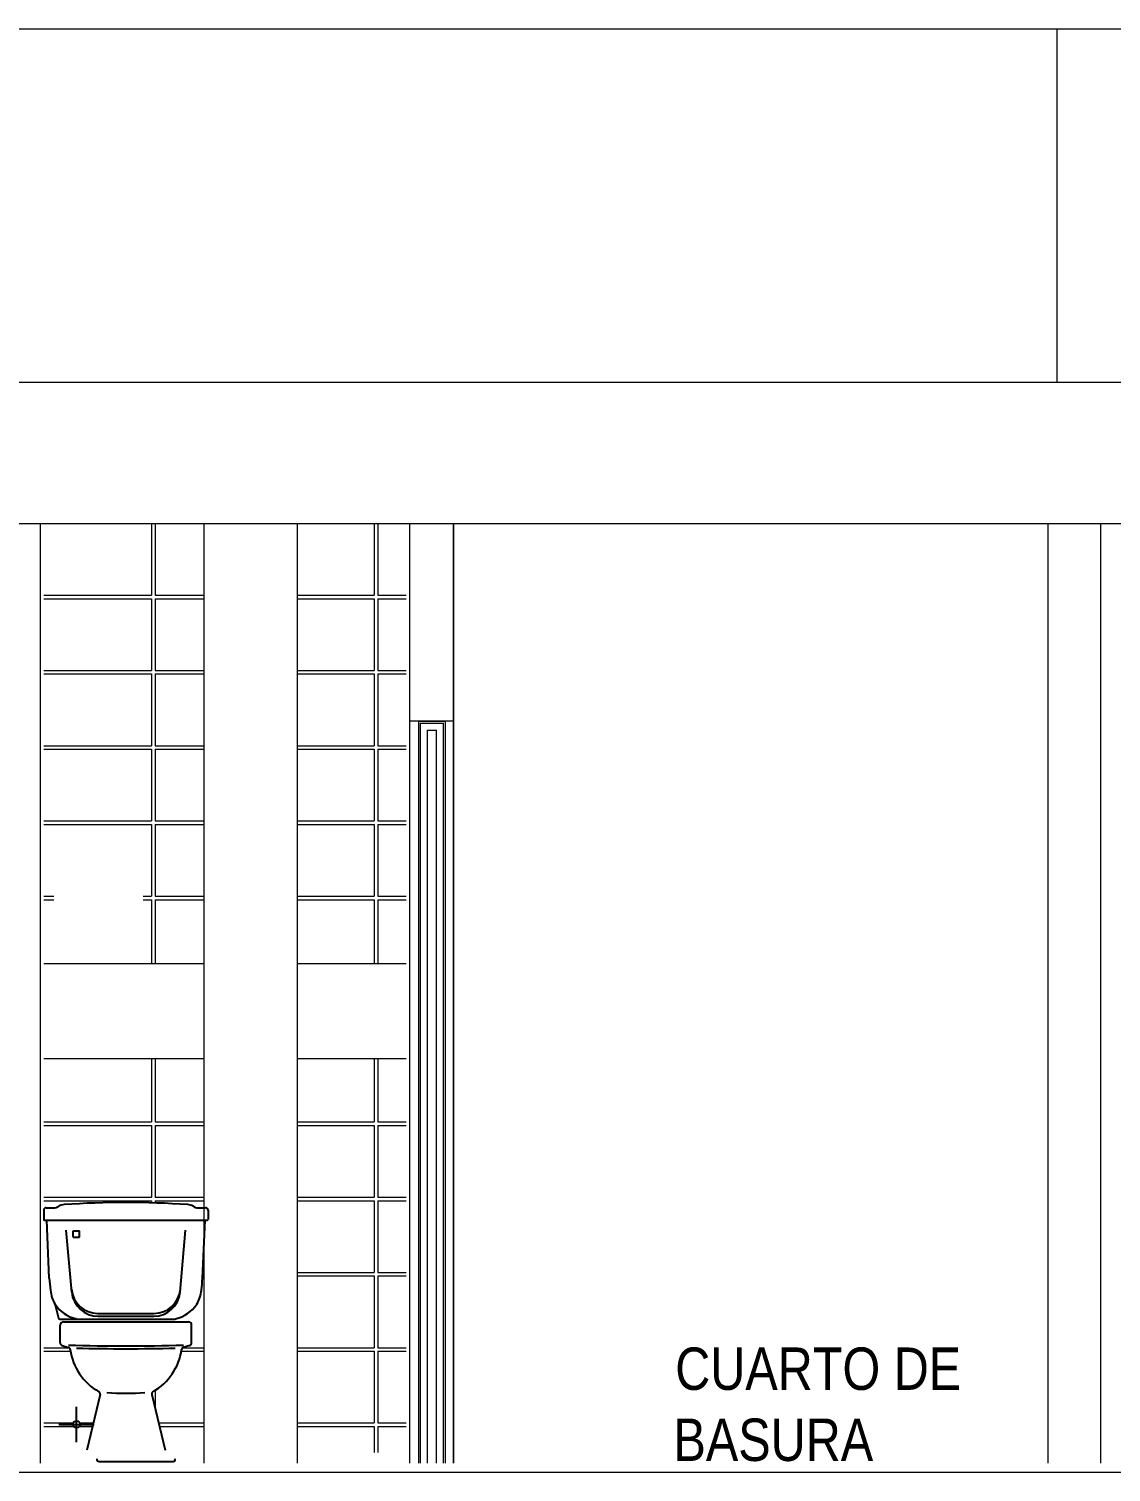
# Model space of a CAD drawing. Extents: x 1270 to 1442, y 932 to 1016.
# Drawn here: x 1410.934 to 1413.997, y 993.552 to 997.637 of the extents above; entities that cross this region are included whole.
import ezdxf

# ---------------------------------------------------------------- set-up
doc = ezdxf.new("R2010")
doc.units = 0
doc.header["$MEASUREMENT"] = 0
doc.linetypes.add('TRAZO_Y_PUNTO2', pattern=[0.5, 0.25, -0.125, 0, -0.125])
doc.layers.add('arquitecturapasito', color=252, linetype='Continuous', lineweight=5)
for name, color, linetype in [('EJE', 3, 'TRAZO_Y_PUNTO2'), ('ROTURA', 4, 'Continuous'), ('sanitarios', 140, 'Continuous'), ('VIDRIOS', 4, 'Continuous')]:
    doc.layers.add(name, color=color, linetype=linetype)
doc.styles.add('MtXpl_Arial_Narrow', font='')
doc.styles.get('MtXpl_Arial_Narrow').set_extended_font_data('Arial Narrow')

msp = doc.modelspace()

# ---------------------------------------------------------------- linework, layer by layer
at = {"layer": 'arquitecturapasito', "color": 252}
for p, q in [((1407.725, 997.6375), (1418.7427, 997.6375)), ((1413.8427, 997.6375), (1413.8427, 996.6375)), ((1407.725, 996.6375), (1418.8927, 996.6375)), ((1410.1927, 996.6375), (1418.8927, 996.6375)), ((1407.725, 996.2375), (1413.8176, 996.2375)), ((1410.966, 996.2375), (1410.966, 993.5775)), ((1411.281, 996.2375), (1411.281, 996.0345)), ((1411.291, 996.2375), (1411.291, 996.0345)), ((1411.4301, 993.5775), (1411.4301, 996.2375)), ((1411.6941, 993.5775), (1411.6941, 996.2375)), ((1411.911, 996.2375), (1411.911, 996.0345)), ((1411.921, 996.2375), (1411.921, 996.0345)), ((1412.0115, 996.2375), (1412.0115, 993.5775)), ((1412.0116, 993.5775), (1412.0116, 996.2375)), ((1412.1358, 996.2375), (1412.1358, 993.5775)), ((1412.1358, 993.5775), (1412.1358, 996.2375)), ((1413.8176, 996.2375), (1418.947, 996.2375)), ((1413.8176, 996.2375), (1413.8176, 993.5775)), ((1413.9677, 993.5775), (1413.9677, 996.2375)), ((1410.976, 996.0345), (1411.281, 996.0345)), ((1410.976, 996.0245), (1411.281, 996.0245)), ((1411.281, 996.0245), (1411.281, 995.8215)), ((1411.291, 996.0345), (1411.4301, 996.0345)), ((1411.291, 996.0245), (1411.291, 995.8215)), ((1411.291, 996.0245), (1411.4301, 996.0245)), ((1411.6936, 996.0345), (1411.911, 996.0345)), ((1411.6936, 996.0245), (1411.911, 996.0245)), ((1411.911, 996.0245), (1411.911, 995.8215)), ((1411.921, 996.0345), (1412.0016, 996.0345)), ((1411.921, 996.0245), (1411.921, 995.8215)), ((1411.921, 996.0245), (1412.0016, 996.0245)), ((1410.976, 995.8215), (1411.281, 995.8215)), ((1411.291, 995.8215), (1411.4301, 995.8215)), ((1411.6936, 995.8215), (1411.911, 995.8215)), ((1411.921, 995.8215), (1412.0016, 995.8215)), ((1410.976, 995.8115), (1411.281, 995.8115)), ((1411.281, 995.8115), (1411.281, 995.6085)), ((1411.291, 995.8115), (1411.291, 995.6085)), ((1411.291, 995.8115), (1411.4301, 995.8115)), ((1411.6936, 995.8115), (1411.911, 995.8115)), ((1411.911, 995.8115), (1411.911, 995.6085)), ((1411.921, 995.8115), (1411.921, 995.6085)), ((1411.921, 995.8115), (1412.0016, 995.8115)), ((1412.1358, 995.6775), (1412.0115, 995.6775)), ((1412.0363, 995.6775), (1412.1127, 995.6775)), ((1412.0363, 995.6775), (1412.0363, 993.5775)), ((1412.0413, 995.6725), (1412.1077, 995.6725)), ((1412.0413, 995.6725), (1412.0413, 993.5775)), ((1412.0613, 995.6525), (1412.0877, 995.6525)), ((1412.0613, 995.6525), (1412.0613, 993.5775)), ((1412.0877, 993.5775), (1412.0877, 995.6525)), ((1412.1077, 993.5775), (1412.1077, 995.6725)), ((1412.1127, 993.5775), (1412.1127, 995.6775)), ((1410.976, 995.6085), (1411.281, 995.6085)), ((1410.976, 995.5985), (1411.281, 995.5985)), ((1411.281, 995.5985), (1411.281, 995.3955)), ((1411.291, 995.6085), (1411.4301, 995.6085)), ((1411.291, 995.5985), (1411.291, 995.3955)), ((1411.291, 995.5985), (1411.4301, 995.5985)), ((1411.6936, 995.6085), (1411.911, 995.6085)), ((1411.6936, 995.5985), (1411.911, 995.5985)), ((1411.911, 995.5985), (1411.911, 995.3955)), ((1411.921, 995.6085), (1412.0016, 995.6085)), ((1411.921, 995.5985), (1411.921, 995.3955)), ((1411.921, 995.5985), (1412.0016, 995.5985)), ((1410.976, 995.3955), (1411.281, 995.3955)), ((1410.976, 995.3855), (1411.281, 995.3855)), ((1411.281, 995.3855), (1411.281, 995.1825)), ((1411.291, 995.3955), (1411.4301, 995.3955)), ((1411.291, 995.3855), (1411.291, 995.1825)), ((1411.291, 995.3855), (1411.4301, 995.3855)), ((1411.6936, 995.3955), (1411.911, 995.3955)), ((1411.6936, 995.3855), (1411.911, 995.3855)), ((1411.911, 995.3855), (1411.911, 995.1825)), ((1411.921, 995.3955), (1412.0016, 995.3955)), ((1411.921, 995.3855), (1411.921, 995.1825)), ((1411.921, 995.3855), (1412.0016, 995.3855)), ((1410.976, 995.1825), (1411.0043, 995.1825)), ((1410.976, 995.1725), (1411.0043, 995.1725)), ((1411.2577, 995.1825), (1411.281, 995.1825)), ((1411.2577, 995.1725), (1411.281, 995.1725)), ((1411.281, 995.1725), (1411.281, 994.9917)), ((1411.291, 995.1825), (1411.4301, 995.1825)), ((1411.291, 995.1725), (1411.291, 994.9917)), ((1411.291, 995.1725), (1411.4301, 995.1725)), ((1411.6936, 995.1825), (1411.911, 995.1825)), ((1411.6936, 995.1725), (1411.911, 995.1725)), ((1411.911, 995.1725), (1411.911, 994.9917)), ((1411.921, 995.1825), (1412.0016, 995.1825)), ((1411.921, 995.1725), (1411.921, 994.9917)), ((1411.921, 995.1725), (1412.0016, 995.1725)), ((1410.976, 994.9917), (1411.4301, 994.9917)), ((1411.6941, 994.9917), (1412.0016, 994.9917)), ((1411.4301, 994.7219), (1410.976, 994.7219)), ((1411.281, 994.7219), (1411.281, 994.5435)), ((1411.291, 994.7219), (1411.291, 994.5435)), ((1412.0016, 994.7219), (1411.6941, 994.7219)), ((1411.911, 994.7219), (1411.911, 994.5435)), ((1411.921, 994.7219), (1411.921, 994.5435)), ((1410.976, 994.5435), (1411.281, 994.5435)), ((1410.976, 994.5335), (1411.281, 994.5335)), ((1411.281, 994.5335), (1411.281, 994.3305)), ((1411.291, 994.5435), (1411.4301, 994.5435)), ((1411.291, 994.5335), (1411.291, 994.3305)), ((1411.291, 994.5335), (1411.4301, 994.5335)), ((1411.6936, 994.5435), (1411.911, 994.5435)), ((1411.6936, 994.5335), (1411.911, 994.5335)), ((1411.911, 994.5335), (1411.911, 994.3305)), ((1411.921, 994.5435), (1412.0016, 994.5435)), ((1411.921, 994.5335), (1411.921, 994.3305)), ((1411.921, 994.5335), (1412.0016, 994.5335)), ((1410.976, 994.3305), (1411.281, 994.3305)), ((1410.976, 994.3205), (1411.281, 994.3205)), ((1411.281, 994.3205), (1411.281, 994.3144)), ((1411.291, 994.3305), (1411.4301, 994.3305)), ((1411.291, 994.3205), (1411.291, 994.3141)), ((1411.291, 994.3205), (1411.4301, 994.3205)), ((1411.6936, 994.3305), (1411.911, 994.3305)), ((1411.6936, 994.3205), (1411.911, 994.3205)), ((1411.911, 994.3205), (1411.911, 994.1175)), ((1411.921, 994.3305), (1412.0016, 994.3305)), ((1411.921, 994.3205), (1411.921, 994.1175)), ((1411.921, 994.3205), (1412.0016, 994.3205)), ((1411.6936, 994.1175), (1411.911, 994.1175)), ((1411.6936, 994.1075), (1411.911, 994.1075)), ((1411.911, 994.1075), (1411.911, 993.9045)), ((1411.921, 994.1175), (1412.0016, 994.1175)), ((1411.921, 994.1075), (1411.921, 993.9045)), ((1411.921, 994.1075), (1412.0016, 994.1075)), ((1410.976, 993.9045), (1411.0473, 993.9045)), ((1410.976, 993.8945), (1411.0517, 993.8945)), ((1411.3654, 993.8945), (1411.4301, 993.8945)), ((1411.3698, 993.9045), (1411.4301, 993.9045)), ((1411.6936, 993.9045), (1411.911, 993.9045)), ((1411.6936, 993.8945), (1411.911, 993.8945)), ((1411.911, 993.8945), (1411.911, 993.6915)), ((1411.921, 993.9045), (1412.0016, 993.9045)), ((1411.921, 993.8945), (1411.921, 993.6915)), ((1411.921, 993.8945), (1412.0016, 993.8945)), ((1411.291, 993.7835), (1411.291, 993.7334)), ((1410.976, 993.6915), (1411.0594, 993.6915)), ((1411.0777, 993.6915), (1411.116, 993.6915)), ((1411.301, 993.6915), (1411.4301, 993.6915)), ((1411.6936, 993.6915), (1411.911, 993.6915)), ((1411.921, 993.6915), (1412.0016, 993.6915)), ((1410.976, 993.6815), (1411.0605, 993.6815)), ((1411.0765, 993.6815), (1411.1137, 993.6815)), ((1411.3034, 993.6815), (1411.4301, 993.6815)), ((1411.6936, 993.6815), (1411.911, 993.6815)), ((1411.911, 993.6815), (1411.911, 993.6075)), ((1411.921, 993.6815), (1411.921, 993.6075)), ((1411.921, 993.6815), (1412.0016, 993.6815)), ((1407.7539, 993.5523), (1418.9759, 993.5523)), ((1410.4581, 993.5523), (1418.9215, 993.5523)), ((1412.0652, 993.5523), (1412.1416, 993.5523))]:
    msp.add_line(p, q, dxfattribs=at)
at = {"layer": 'EJE', "ltscale": 0.5}
for p, q in [((1411.0685, 993.6375), (1411.0685, 993.7375)), ((1411.0185, 993.6875), (1411.1185, 993.6875))]:
    msp.add_line(p, q, dxfattribs=at)
at = {"layer": 'ROTURA'}
for p, q in [((1411.0552, 994.0618), (1411.0395, 994.2375)), ((1411.3619, 994.0618), (1411.3775, 994.2375))]:
    msp.add_line(p, q, dxfattribs=at)
at = {"layer": 'sanitarios'}
for p, q in [((1410.976, 994.2935), (1410.976, 994.2675)), ((1410.978, 994.2655), (1411.439, 994.2655)), ((1410.983, 994.3005), (1411.0038, 994.3005)), ((1410.9915, 994.1015), (1410.9846, 994.2655)), ((1411.4133, 994.3005), (1411.434, 994.3005)), ((1411.4255, 994.1015), (1411.4325, 994.2655)), ((1411.441, 994.2935), (1411.441, 994.2675)), ((1411.0595, 994.2355), (1411.0775, 994.2355)), ((1411.0595, 994.2175), (1411.0595, 994.2355)), ((1411.0775, 994.2175), (1411.0775, 994.2355)), ((1411.0595, 994.2175), (1411.0775, 994.2175)), ((1411.0087, 994.026), (1411.0178, 993.9885)), ((1411.0217, 993.9855), (1411.3472, 993.9855)), ((1411.0315, 993.9775), (1411.3855, 993.9775)), ((1411.1292, 994.0015), (1411.2879, 994.0015)), ((1411.1299, 993.9935), (1411.2872, 993.9935)), ((1411.0225, 993.9183), (1411.0225, 993.9685)), ((1411.3945, 993.9183), (1411.3945, 993.9685)), ((1411.0281, 993.9107), (1411.0461, 993.905)), ((1411.389, 993.9107), (1411.371, 993.905)), ((1411.1353, 993.7723), (1411.0978, 993.6149)), ((1411.2818, 993.7723), (1411.3193, 993.6149))]:
    msp.add_line(p, q, dxfattribs=at)
msp.add_circle((1411.0685, 993.6875), 0.01, dxfattribs=at)
for centre, radius, start, end in [((1411.0037, 994.3273), 0.0268, 269.7289, 303.6696), ((1411.0334, 994.2826), 0.0268, 89.7289, 123.6696), ((1411.2085, 991.7604), 2.5551, 86.0727, 93.9273), ((1411.3837, 994.2826), 0.0268, 56.3304, 90.2711), ((1411.4134, 994.3273), 0.0268, 236.3304, 270.2711), ((1410.983, 994.2935), 0.007, 90, 180), ((1410.978, 994.2675), 0.002, 180, 270), ((1411.434, 994.2935), 0.007, 0, 90), ((1411.439, 994.2675), 0.002, 270, 0), ((1414.429, 994.4381), 3.4539, 185.5939, 186.1609), ((1407.9881, 994.4381), 3.4539, 353.8391, 354.4061), ((1411.0887, 994.0758), 0.0941, 185.0863, 211.1692), ((1411.1292, 994.0765), 0.075, 185.1022, 270), ((1411.1299, 994.0685), 0.075, 185.1022, 270), ((1411.2872, 994.0685), 0.075, 270, 354.8978), ((1411.2879, 994.0765), 0.075, 270, 354.8978), ((1411.3283, 994.0758), 0.0941, 329.078, 354.9137), ((1411.0877, 994.0796), 0.0952, 213.1634, 257.9617), ((1411.0048, 994.0251), 0.004, 13.6293, 31.1692), ((1411.3293, 994.0796), 0.0952, 282.0383, 326.8366), ((1411.0217, 993.9895), 0.004, 193.6293, 270), ((1411.0315, 993.9685), 0.009, 90, 180), ((1411.0677, 993.9856), 0.000829, 40.6842, 77.9617), ((1411.0699, 993.9875), 0.002, 220.6842, 270), ((1411.3472, 993.9875), 0.002, 270, 319.3158), ((1411.3494, 993.9856), 0.000829, 102.0383, 139.3158), ((1411.3855, 993.9685), 0.009, 0, 90), ((1411.0305, 993.9183), 0.008, 180, 252.3707), ((1411.2085, 999.677), 5.7675, 268.38469, 271.61531), ((1411.044, 993.8983), 0.007, 8.1483, 72.3707), ((1411.2135, 993.9226), 0.1643, 188.1483, 240.2459), ((1411.2085, 999.669), 5.7675, 268.61379, 271.38621), ((1411.2036, 993.9226), 0.1643, 299.7541, 351.8517), ((1411.3731, 993.8983), 0.007, 107.6293, 171.8517), ((1411.3865, 993.9183), 0.008, 287.6293, 0), ((1411.1285, 993.7739), 0.007, 346.5999, 60.2459), ((1411.2085, 994.5059), 0.7305, 265.7591, 274.2409), ((1411.2886, 993.7739), 0.007, 119.7541, 193.4001), ((1411.1325, 993.5883), 0.006, 166.5999, 270), ((1411.3423, 993.5883), 0.006, 270, 13.4001)]:
    msp.add_arc(centre, radius, start, end, dxfattribs=at)
at = {"layer": 'VIDRIOS'}
msp.add_line((1411.1325, 993.5823), (1411.3423, 993.5823), dxfattribs=at)

# ---------------------------------------------------------------- texts
at = {"layer": 'arquitecturapasito', "color": 252, "style": 'MtXpl_Arial_Narrow'}
for s, p in [('CUARTO DE', (1412.763, 993.7851)), ('BASURA', (1412.7581, 993.5839))]:
    msp.add_text(s, height=0.12, dxfattribs=at).set_placement(p)

doc.saveas('drawing.dxf')
